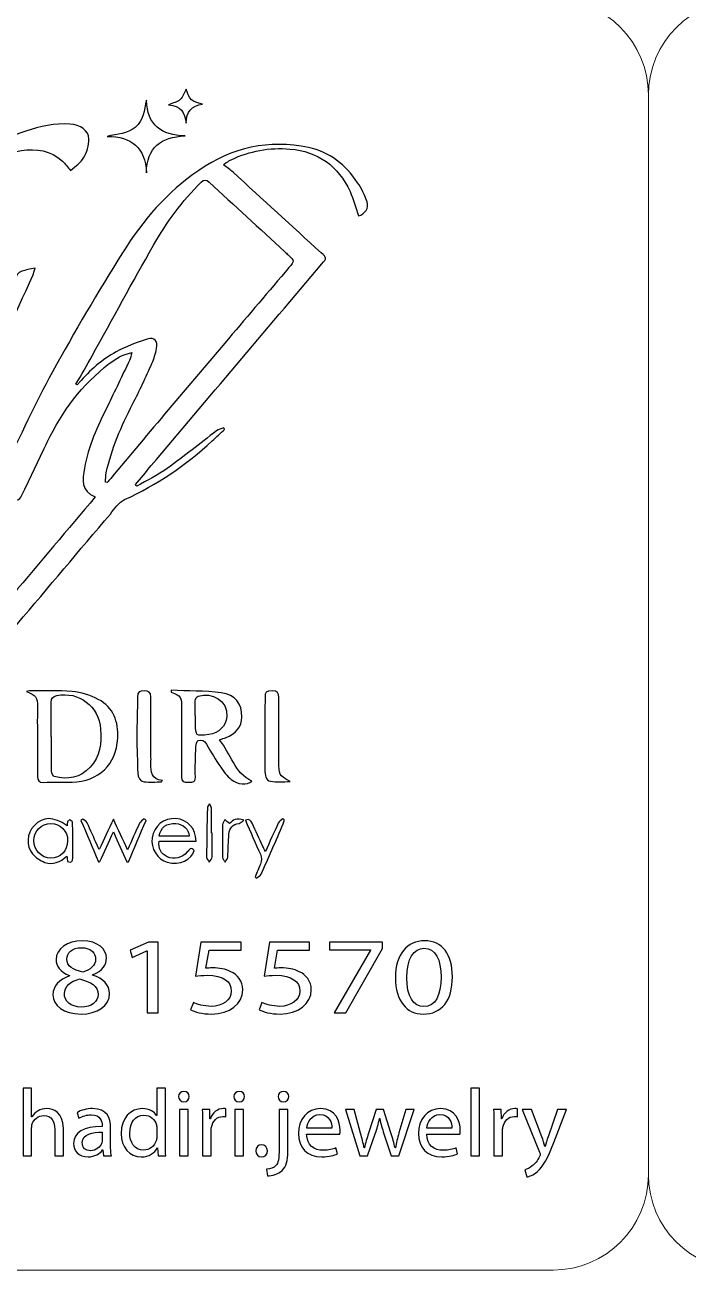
# Model space of a CAD drawing. Header units: millimetres. Extents: x -576 to 618, y 160 to 343.
# Drawn here: x -38.81 to -18.02, y 263.5 to 302.5 of the extents above; entities that cross this region are included whole.
import ezdxf

# ---------------------------------------------------------------- set-up
doc = ezdxf.new("R2010")
doc.units = ezdxf.units.MM
doc.header["$MEASUREMENT"] = 0
doc.layers.add('Layer 1', color=7, linetype='Continuous')

msp = doc.modelspace()

# ---------------------------------------------------------------- linework, layer by layer
at = {"layer": 'Layer 1', "color": 250, "lineweight": 18}
for points in [[(-56.0783, 303.3001), (-56.0783, 303.3001), (-22.2483, 303.3001), (-22.2483, 303.3001), (-20.6043, 303.3001), (-19.2633, 301.9591), (-19.2633, 300.3151), (-19.2633, 300.3151), (-19.2633, 266.4851), (-19.2633, 266.4851), (-19.2633, 264.8411), (-20.6043, 263.5001), (-22.2483, 263.5001), (-22.2483, 263.5001), (-56.0783, 263.5001), (-56.0783, 263.5001), (-57.7223, 263.5001), (-59.0633, 264.8411), (-59.0633, 266.4851), (-59.0633, 266.4851), (-59.0633, 300.3151), (-59.0633, 300.3151), (-59.0633, 301.9591), (-57.7223, 303.3001), (-56.0783, 303.3001)], [(-16.2783, 303.3001), (-16.2783, 303.3001), (17.5517, 303.3001), (17.5517, 303.3001), (19.1957, 303.3001), (20.5367, 301.9591), (20.5367, 300.3151), (20.5367, 300.3151), (20.5367, 266.4851), (20.5367, 266.4851), (20.5367, 264.8411), (19.1957, 263.5001), (17.5517, 263.5001), (17.5517, 263.5001), (-16.2783, 263.5001), (-16.2783, 263.5001), (-17.9223, 263.5001), (-19.2633, 264.8411), (-19.2633, 266.4851), (-19.2633, 266.4851), (-19.2633, 300.3151), (-19.2633, 300.3151), (-19.2633, 301.9591), (-17.9223, 303.3001), (-16.2783, 303.3001)]]:
    msp.add_open_spline(points, degree=3, knots=[0, 0, 0, 0, 0.125, 0.125, 0.125, 0.25, 0.25, 0.25, 0.375, 0.375, 0.375, 0.5, 0.5, 0.5, 0.625, 0.625, 0.625, 0.75, 0.75, 0.75, 0.875, 0.875, 0.875, 1, 1, 1, 1], dxfattribs=at)
at = {"layer": 'Layer 1', "color": 230}
for points, knots in [([(-33.7538, 300.4877), (-33.6546, 300.1661), (-33.5716, 300.0897), (-33.2415, 300.0245), (-33.5785, 299.9704), (-33.7519, 299.7792), (-33.7576, 299.4282), (-33.795, 299.7511), (-33.922, 299.9851), (-34.3055, 300.0004), (-34.1607, 300.0631), (-34.0256, 300.0881), (-33.9407, 300.167), (-33.8518, 300.2494), (-33.8115, 300.3836), (-33.7538, 300.4877)], [0, 0, 0, 0, 0.2, 0.2, 0.2, 0.4, 0.4, 0.4, 0.6, 0.6, 0.6, 0.8, 0.8, 0.8, 1, 1, 1, 1]), ([(-33.7907, 299.0265), (-34.542, 298.9983), (-34.986, 298.6745), (-35.0009, 297.8657), (-35.0278, 298.6783), (-35.4777, 299.0021), (-36.2281, 299.0136), (-35.9177, 299.082), (-35.5966, 299.0839), (-35.3479, 299.2951), (-35.093, 299.5119), (-35.074, 299.8279), (-34.9994, 300.1459), (-34.9735, 299.3678), (-34.5351, 299.0449), (-33.7907, 299.0265)], [0, 0, 0, 0, 0.2, 0.2, 0.2, 0.4, 0.4, 0.4, 0.6, 0.6, 0.6, 0.8, 0.8, 0.8, 1, 1, 1, 1]), ([(-28.3535, 296.5233), (-28.443, 296.7854), (-28.5089, 297.045), (-28.6181, 297.2846), (-28.9853, 298.0918), (-29.6249, 298.5398), (-30.5042, 298.6156), (-31.141, 298.6706), (-31.7576, 298.5566), (-32.3395, 298.2824), (-32.3907, 298.2584), (-32.4381, 298.2268), (-32.4867, 298.1982), (-32.5014, 298.1894), (-32.5145, 298.1785), (-32.5875, 298.1257), (-32.4749, 298.0385), (-32.3738, 297.9697), (-32.2843, 297.8884), (-31.3632, 297.0484), (-30.4434, 296.2069), (-29.5238, 295.3648), (-29.3445, 295.2004), (-29.3451, 295.1991), (-29.498, 295.0184), (-31.2811, 292.9118), (-33.0649, 290.8054), (-34.848, 288.6986), (-35.014, 288.5021), (-35.1772, 288.3033), (-35.342, 288.1058), (-35.3291, 288.088), (-35.3161, 288.0706), (-35.303, 288.0528), (-34.9822, 288.2375), (-34.6446, 288.3978), (-34.3454, 288.6116), (-33.8199, 288.9863), (-33.3192, 289.3954), (-32.805, 289.7853), (-32.7413, 289.8337), (-32.6562, 289.8537), (-32.581, 289.8868), (-32.5704, 289.8687), (-32.5598, 289.8506), (-32.5492, 289.8325), (-32.6793, 289.712), (-32.809, 289.5913), (-32.9395, 289.4708), (-33.757, 288.7145), (-34.668, 288.1021), (-35.6824, 287.6353), (-35.863, 287.5523), (-35.9928, 287.3464), (-36.1307, 287.1838), (-37.1026, 286.039), (-38.0711, 284.8906), (-39.0403, 283.7433), (-39.0767, 283.7002), (-39.1114, 283.6553), (-39.1663, 283.5869), (-40.1273, 284.7214), (-41.0664, 285.8294), (-42.0287, 286.9654), (-42.1466, 286.6964), (-42.2596, 286.4587), (-42.3557, 286.2147), (-42.6711, 285.4141), (-42.9837, 284.6119), (-43.2892, 283.8072), (-43.337, 283.6808), (-43.3878, 283.644), (-43.5233, 283.6734), (-43.7663, 283.7261), (-44.0143, 283.7551), (-44.2602, 283.7938), (-44.4531, 283.8241), (-44.4992, 283.8687), (-44.4358, 284.0709), (-44.2877, 284.5455), (-44.1607, 285.0346), (-43.9454, 285.4796), (-43.4698, 286.4631), (-42.9476, 287.4247), (-42.439, 288.3919), (-42.2786, 288.6974), (-42.1005, 288.9935), (-41.926, 289.3017), (-42.0777, 289.1598), (-42.2175, 289.0213), (-42.3653, 288.8914), (-43.1177, 288.2309), (-43.955, 287.7257), (-44.9473, 287.5196), (-45.4246, 287.4203), (-45.883, 287.4668), (-46.2352, 287.8462), (-46.5385, 288.1726), (-46.6412, 288.5885), (-46.6565, 289.0219), (-46.6892, 289.9405), (-46.4799, 290.8216), (-46.2131, 291.6911), (-46.1807, 291.7969), (-46.1897, 291.8646), (-46.2608, 291.9489), (-47.1348, 292.9835), (-48.005, 294.0216), (-48.8758, 295.0587), (-48.9116, 295.1015), (-48.9451, 295.1461), (-48.9884, 295.201), (-48.7791, 295.395), (-48.5772, 295.5835), (-48.3741, 295.7707), (-47.4939, 296.5801), (-46.6112, 297.387), (-45.7357, 298.2016), (-45.6184, 298.3108), (-45.498, 298.3111), (-45.3613, 298.2999), (-44.5373, 298.2328), (-43.7132, 298.1666), (-42.8892, 298.0989), (-42.4153, 298.0603), (-41.9413, 298.0225), (-41.4683, 297.977), (-41.3223, 297.9629), (-41.1972, 297.977), (-41.0668, 298.0603), (-40.3488, 298.5201), (-39.5938, 298.9073), (-38.7813, 299.1744), (-38.3329, 299.3217), (-37.8771, 299.4297), (-37.3975, 299.3982), (-37.0773, 299.377), (-36.8028, 299.1985), (-36.8022, 298.9279), (-36.8012, 298.7308), (-36.8712, 298.5161), (-36.9678, 298.3411), (-37.0483, 298.1954), (-37.2127, 298.0959), (-37.3753, 297.942), (-37.4655, 298.0465), (-37.5401, 298.1539), (-37.6343, 298.2384), (-38.0043, 298.5701), (-38.445, 298.645), (-38.9211, 298.5682), (-39.7279, 298.4388), (-40.3875, 298.0125), (-41.0009, 297.508), (-42.1313, 296.5785), (-43.0121, 295.4391), (-43.751, 294.1844), (-44.2786, 293.2884), (-44.7332, 292.3594), (-44.9829, 291.3426), (-45.1451, 290.6808), (-45.2134, 290.0132), (-45.0755, 289.3389), (-45.0427, 289.18), (-44.9856, 289.0219), (-44.9142, 288.8755), (-44.6811, 288.3994), (-44.1507, 288.2393), (-43.6168, 288.4818), (-43.1092, 288.7123), (-42.6752, 289.0478), (-42.3042, 289.4608), (-41.3853, 290.4846), (-40.6908, 291.6615), (-40.0196, 292.8518), (-39.6805, 293.453), (-39.3738, 294.0728), (-39.0471, 294.6815), (-39.0212, 294.7302), (-38.9585, 294.7719), (-38.9039, 294.7894), (-38.7822, 294.8284), (-38.6552, 294.8499), (-38.4883, 294.8883), (-38.5189, 294.7876), (-38.5314, 294.719), (-38.5598, 294.6575), (-39.1298, 293.4048), (-39.7039, 292.1539), (-40.2727, 290.9005), (-40.736, 289.879), (-41.1935, 288.8543), (-41.6542, 287.8315), (-41.6961, 287.7389), (-41.7104, 287.6624), (-41.6328, 287.5707), (-40.8393, 286.6306), (-40.0508, 285.6867), (-39.2615, 284.7436), (-39.2433, 284.7221), (-39.2321, 284.6949), (-39.2019, 284.6431), (-38.3233, 285.683), (-37.4699, 286.6931), (-36.6025, 287.7195), (-37.073, 287.8977), (-37.0019, 288.2702), (-36.9448, 288.6172), (-36.8302, 289.307), (-36.5295, 289.9317), (-36.2253, 290.5538), (-35.9912, 291.0321), (-35.761, 291.5127), (-35.5319, 291.9935), (-35.5001, 292.0608), (-35.4855, 292.1367), (-35.4537, 292.2375), (-35.7507, 292.185), (-35.9626, 292.0478), (-36.1628, 291.893), (-37.0134, 291.2353), (-37.6475, 290.4044), (-38.1095, 289.4381), (-38.3613, 288.9118), (-38.6096, 288.3839), (-38.8621, 287.8578), (-38.9782, 287.615), (-39.0168, 287.5941), (-39.2272, 287.6397), (-39.4455, 287.6861), (-39.6003, 287.8331), (-39.5822, 288.0306), (-39.5647, 288.2247), (-39.5301, 288.4297), (-39.4468, 288.6028), (-38.9582, 289.6191), (-38.4883, 290.6465), (-37.9451, 291.6331), (-37.249, 292.8983), (-36.5157, 294.1451), (-35.7494, 295.3691), (-35.1208, 296.3732), (-34.3504, 297.269), (-33.3613, 297.9476), (-32.3154, 298.6653), (-31.1613, 298.9217), (-29.9176, 298.6643), (-29.2565, 298.5276), (-28.7557, 298.1165), (-28.3816, 297.5623), (-28.2571, 297.3776), (-28.156, 297.1704), (-28.0817, 296.9601), (-28.0137, 296.767), (-28.1485, 296.5766), (-28.3535, 296.5233)], [0, 0, 0, 0, 0.0117647, 0.0117647, 0.0117647, 0.0235294, 0.0235294, 0.0235294, 0.0352941, 0.0352941, 0.0352941, 0.0470588, 0.0470588, 0.0470588, 0.0588235, 0.0588235, 0.0588235, 0.0705882, 0.0705882, 0.0705882, 0.0823529, 0.0823529, 0.0823529, 0.0941176, 0.0941176, 0.0941176, 0.1058824, 0.1058824, 0.1058824, 0.1176471, 0.1176471, 0.1176471, 0.1294118, 0.1294118, 0.1294118, 0.1411765, 0.1411765, 0.1411765, 0.1529412, 0.1529412, 0.1529412, 0.1647059, 0.1647059, 0.1647059, 0.1764706, 0.1764706, 0.1764706, 0.1882353, 0.1882353, 0.1882353, 0.2, 0.2, 0.2, 0.2117647, 0.2117647, 0.2117647, 0.2235294, 0.2235294, 0.2235294, 0.2352941, 0.2352941, 0.2352941, 0.2470588, 0.2470588, 0.2470588, 0.2588235, 0.2588235, 0.2588235, 0.2705882, 0.2705882, 0.2705882, 0.2823529, 0.2823529, 0.2823529, 0.2941176, 0.2941176, 0.2941176, 0.3058824, 0.3058824, 0.3058824, 0.3176471, 0.3176471, 0.3176471, 0.3294118, 0.3294118, 0.3294118, 0.3411765, 0.3411765, 0.3411765, 0.3529412, 0.3529412, 0.3529412, 0.3647059, 0.3647059, 0.3647059, 0.3764706, 0.3764706, 0.3764706, 0.3882353, 0.3882353, 0.3882353, 0.4, 0.4, 0.4, 0.4117647, 0.4117647, 0.4117647, 0.4235294, 0.4235294, 0.4235294, 0.4352941, 0.4352941, 0.4352941, 0.4470588, 0.4470588, 0.4470588, 0.4588235, 0.4588235, 0.4588235, 0.4705882, 0.4705882, 0.4705882, 0.4823529, 0.4823529, 0.4823529, 0.4941176, 0.4941176, 0.4941176, 0.5058824, 0.5058824, 0.5058824, 0.5176471, 0.5176471, 0.5176471, 0.5294118, 0.5294118, 0.5294118, 0.5411765, 0.5411765, 0.5411765, 0.5529412, 0.5529412, 0.5529412, 0.5647059, 0.5647059, 0.5647059, 0.5764706, 0.5764706, 0.5764706, 0.5882353, 0.5882353, 0.5882353, 0.6, 0.6, 0.6, 0.6117647, 0.6117647, 0.6117647, 0.6235294, 0.6235294, 0.6235294, 0.6352941, 0.6352941, 0.6352941, 0.6470588, 0.6470588, 0.6470588, 0.6588235, 0.6588235, 0.6588235, 0.6705882, 0.6705882, 0.6705882, 0.6823529, 0.6823529, 0.6823529, 0.6941176, 0.6941176, 0.6941176, 0.7058824, 0.7058824, 0.7058824, 0.7176471, 0.7176471, 0.7176471, 0.7294118, 0.7294118, 0.7294118, 0.7411765, 0.7411765, 0.7411765, 0.7529412, 0.7529412, 0.7529412, 0.7647059, 0.7647059, 0.7647059, 0.7764706, 0.7764706, 0.7764706, 0.7882353, 0.7882353, 0.7882353, 0.8, 0.8, 0.8, 0.8117647, 0.8117647, 0.8117647, 0.8235294, 0.8235294, 0.8235294, 0.8352941, 0.8352941, 0.8352941, 0.8470588, 0.8470588, 0.8470588, 0.8588235, 0.8588235, 0.8588235, 0.8705882, 0.8705882, 0.8705882, 0.8823529, 0.8823529, 0.8823529, 0.8941176, 0.8941176, 0.8941176, 0.9058824, 0.9058824, 0.9058824, 0.9176471, 0.9176471, 0.9176471, 0.9294118, 0.9294118, 0.9294118, 0.9411765, 0.9411765, 0.9411765, 0.9529412, 0.9529412, 0.9529412, 0.9647059, 0.9647059, 0.9647059, 0.9764706, 0.9764706, 0.9764706, 0.9882353, 0.9882353, 0.9882353, 1, 1, 1, 1]), ([(-37.2097, 291.2456), (-37.2019, 291.2394), (-37.1937, 291.2331), (-37.1859, 291.2269), (-37.1585, 291.2503), (-37.1276, 291.2706), (-37.1045, 291.2977), (-36.7741, 291.6846), (-36.3956, 292.021), (-35.9491, 292.2615), (-35.6434, 292.4262), (-35.3138, 292.5573), (-34.9816, 292.6578), (-34.736, 292.7314), (-34.6325, 292.6126), (-34.6833, 292.3685), (-34.7167, 292.2091), (-34.7595, 292.0475), (-34.8262, 291.8996), (-35.0199, 291.4715), (-35.2181, 291.0446), (-35.4327, 290.6265), (-35.7853, 289.9389), (-36.0961, 289.2368), (-36.2583, 288.4771), (-36.2789, 288.3816), (-36.2759, 288.2812), (-36.2836, 288.1829), (-36.2836, 288.1829), (-36.23, 288.1732), (-36.23, 288.1732), (-36.1928, 288.2147), (-36.155, 288.2553), (-36.1195, 288.2977), (-35.5186, 289.0135), (-34.9204, 289.732), (-34.3167, 290.4453), (-33.0571, 291.9323), (-31.7944, 293.4166), (-30.5339, 294.9027), (-30.3564, 295.1117), (-30.3585, 295.1136), (-30.5566, 295.3005), (-30.5937, 295.3354), (-30.6309, 295.3704), (-30.6683, 295.4048), (-31.4574, 296.1286), (-32.2474, 296.8509), (-33.034, 297.5769), (-33.1282, 297.664), (-33.1903, 297.6693), (-33.2867, 297.5739), (-33.8773, 296.9857), (-34.3694, 296.3208), (-34.7797, 295.6004), (-35.4331, 294.454), (-36.0615, 293.2933), (-36.7017, 292.1395), (-36.868, 291.8396), (-37.0403, 291.5433), (-37.2097, 291.2456)], [0, 0, 0, 0, 0.05, 0.05, 0.05, 0.1, 0.1, 0.1, 0.15, 0.15, 0.15, 0.2, 0.2, 0.2, 0.25, 0.25, 0.25, 0.3, 0.3, 0.3, 0.35, 0.35, 0.35, 0.4, 0.4, 0.4, 0.45, 0.45, 0.45, 0.5, 0.5, 0.5, 0.55, 0.55, 0.55, 0.6, 0.6, 0.6, 0.65, 0.65, 0.65, 0.7, 0.7, 0.7, 0.75, 0.75, 0.75, 0.8, 0.8, 0.8, 0.85, 0.85, 0.85, 0.9, 0.9, 0.9, 0.95, 0.95, 0.95, 1, 1, 1, 1]), ([(-38.7602, 281.6248), (-38.7293, 281.6304), (-38.6987, 281.641), (-38.6682, 281.6407), (-38.2207, 281.6386), (-37.7708, 281.6635), (-37.3275, 281.6217), (-37.0479, 281.5951), (-36.7558, 281.5097), (-36.5084, 281.3774), (-36.0348, 281.125), (-35.8707, 280.6704), (-35.8978, 280.1583), (-35.9418, 279.3337), (-36.5, 278.8076), (-37.3291, 278.7852), (-37.6285, 278.7768), (-37.929, 278.7876), (-38.2289, 278.7786), (-38.3723, 278.7745), (-38.4167, 278.8348), (-38.4164, 278.9686), (-38.4148, 279.5518), (-38.4192, 280.1349), (-38.4201, 280.7178), (-38.4201, 280.8594), (-38.4107, 281.0008), (-38.4127, 281.1424), (-38.4167, 281.4466), (-38.4688, 281.5134), (-38.7602, 281.6248)], [0, 0, 0, 0, 0.1, 0.1, 0.1, 0.2, 0.2, 0.2, 0.3, 0.3, 0.3, 0.4, 0.4, 0.4, 0.5, 0.5, 0.5, 0.6, 0.6, 0.6, 0.7, 0.7, 0.7, 0.8, 0.8, 0.8, 0.9, 0.9, 0.9, 1, 1, 1, 1]), ([(-37.9858, 280.2117), (-37.9858, 280.2117), (-37.9773, 280.2117), (-37.9773, 280.2117), (-37.9773, 279.8494), (-37.9812, 279.4869), (-37.9733, 279.1246), (-37.9718, 279.0663), (-37.9277, 278.968), (-37.8869, 278.958), (-37.4638, 278.8569), (-37.0738, 278.9181), (-36.7642, 279.2498), (-36.4491, 279.587), (-36.4042, 280.0073), (-36.4358, 280.4407), (-36.4885, 281.1646), (-37.12, 281.6413), (-37.8113, 281.495), (-37.9393, 281.4681), (-37.9918, 281.4176), (-37.9886, 281.2819), (-37.9798, 280.9252), (-37.9858, 280.5686), (-37.9858, 280.2117)], [0, 0, 0, 0, 0.125, 0.125, 0.125, 0.25, 0.25, 0.25, 0.375, 0.375, 0.375, 0.5, 0.5, 0.5, 0.625, 0.625, 0.625, 0.75, 0.75, 0.75, 0.875, 0.875, 0.875, 1, 1, 1, 1]), ([(-34.5259, 278.7924), (-34.7091, 278.7924), (-34.8944, 278.7777), (-35.0757, 278.7974), (-35.2127, 278.812), (-35.2645, 278.9353), (-35.2694, 279.0616), (-35.2838, 279.4408), (-35.2985, 279.8199), (-35.2994, 280.1989), (-35.3, 280.6183), (-35.2813, 281.037), (-35.281, 281.4564), (-35.2807, 281.6124), (-35.2098, 281.6457), (-35.0719, 281.6432), (-34.9349, 281.6408), (-34.8641, 281.6071), (-34.8647, 281.451), (-34.8676, 280.8165), (-34.8598, 280.1821), (-34.8567, 279.5475), (-34.8563, 279.4854), (-34.8576, 279.423), (-34.8582, 279.3606), (-34.861, 279.111), (-34.8535, 278.8679), (-34.5003, 278.8402), (-34.5087, 278.8245), (-34.5175, 278.8086), (-34.5259, 278.7924)], [0, 0, 0, 0, 0.1, 0.1, 0.1, 0.2, 0.2, 0.2, 0.3, 0.3, 0.3, 0.4, 0.4, 0.4, 0.5, 0.5, 0.5, 0.6, 0.6, 0.6, 0.7, 0.7, 0.7, 0.8, 0.8, 0.8, 0.9, 0.9, 0.9, 1, 1, 1, 1]), ([(-34.2239, 281.6631), (-33.7006, 281.6394), (-33.1733, 281.6482), (-32.6554, 281.5823), (-32.2079, 281.5253), (-32.003, 281.2382), (-32.0092, 280.8248), (-32.0136, 280.5249), (-32.1974, 280.2906), (-32.5185, 280.1758), (-32.5699, 280.1574), (-32.622, 280.1402), (-32.7047, 280.1115), (-32.354, 279.6719), (-32.2495, 279.0744), (-31.691, 278.8173), (-31.8413, 278.6831), (-32.1443, 278.6965), (-32.3418, 278.8672), (-32.4685, 278.9761), (-32.578, 279.1115), (-32.6719, 279.2506), (-32.8301, 279.485), (-32.9784, 279.7271), (-33.1138, 279.9754), (-33.1802, 280.0971), (-33.275, 280.1255), (-33.3781, 280.0865), (-33.4214, 280.07), (-33.4488, 279.963), (-33.4514, 279.8956), (-33.4632, 279.5789), (-33.4716, 279.2613), (-33.4663, 278.9445), (-33.4626, 278.7486), (-33.5902, 278.7873), (-33.7053, 278.7789), (-33.8345, 278.7699), (-33.9038, 278.8005), (-33.9022, 278.9521), (-33.8963, 279.6656), (-33.9001, 280.3795), (-33.8985, 281.0931), (-33.8975, 281.4616), (-33.9075, 281.4797), (-34.2273, 281.6057), (-34.2261, 281.6248), (-34.2252, 281.6441), (-34.2239, 281.6631)], [0, 0, 0, 0, 0.0625, 0.0625, 0.0625, 0.125, 0.125, 0.125, 0.1875, 0.1875, 0.1875, 0.25, 0.25, 0.25, 0.3125, 0.3125, 0.3125, 0.375, 0.375, 0.375, 0.4375, 0.4375, 0.4375, 0.5, 0.5, 0.5, 0.5625, 0.5625, 0.5625, 0.625, 0.625, 0.625, 0.6875, 0.6875, 0.6875, 0.75, 0.75, 0.75, 0.8125, 0.8125, 0.8125, 0.875, 0.875, 0.875, 0.9375, 0.9375, 0.9375, 1, 1, 1, 1]), ([(-30.4948, 278.8031), (-30.7147, 278.8031), (-30.9182, 278.7744), (-31.1091, 278.8118), (-31.2701, 278.8436), (-31.2829, 279.0199), (-31.2848, 279.1634), (-31.2904, 279.5887), (-31.2907, 280.0137), (-31.2901, 280.4386), (-31.2894, 280.7675), (-31.2848, 281.0964), (-31.2813, 281.4249), (-31.2792, 281.6258), (-31.2595, 281.6349), (-31.0526, 281.6449), (-30.8891, 281.653), (-30.853, 281.5809), (-30.8539, 281.4327), (-30.8567, 280.7697), (-30.8483, 280.1063), (-30.8483, 279.4434), (-30.8483, 279.0084), (-30.852, 279.0084), (-30.4948, 278.8031)], [0, 0, 0, 0, 0.125, 0.125, 0.125, 0.25, 0.25, 0.25, 0.375, 0.375, 0.375, 0.5, 0.5, 0.5, 0.625, 0.625, 0.625, 0.75, 0.75, 0.75, 0.875, 0.875, 0.875, 1, 1, 1, 1]), ([(-33.4729, 280.8759), (-33.4729, 280.8759), (-33.4623, 280.8759), (-33.4623, 280.8759), (-33.4623, 280.7913), (-33.4635, 280.7065), (-33.462, 280.622), (-33.4547, 280.2229), (-33.4545, 280.2229), (-33.0458, 280.2775), (-32.7268, 280.3202), (-32.5032, 280.5433), (-32.4813, 280.8363), (-32.4432, 281.3546), (-32.9525, 281.6026), (-33.3746, 281.4816), (-33.4179, 281.4691), (-33.4639, 281.3867), (-33.4682, 281.3331), (-33.481, 281.1814), (-33.4729, 281.0282), (-33.4729, 280.8759)], [0, 0, 0, 0, 0.1428571, 0.1428571, 0.1428571, 0.2857143, 0.2857143, 0.2857143, 0.4285714, 0.4285714, 0.4285714, 0.5714286, 0.5714286, 0.5714286, 0.7142857, 0.7142857, 0.7142857, 0.8571429, 0.8571429, 0.8571429, 1, 1, 1, 1]), ([(-32.9378, 277.1915), (-32.9378, 276.9425), (-32.9322, 276.6932), (-32.9419, 276.4446), (-32.9441, 276.3884), (-32.999, 276.3344), (-33.0295, 276.2792), (-33.0589, 276.331), (-33.1134, 276.3827), (-33.1134, 276.4342), (-33.1116, 276.9494), (-33.1016, 277.4645), (-33.0891, 277.979), (-33.0879, 278.0202), (-33.0483, 278.0604), (-33.0261, 278.101), (-33.0037, 278.058), (-32.9628, 278.0159), (-32.9618, 277.9724), (-32.9559, 277.7122), (-32.9587, 277.4517), (-32.9587, 277.1915), (-32.9587, 277.1915), (-32.9378, 277.1915), (-32.9378, 277.1915)], [0, 0, 0, 0, 0.125, 0.125, 0.125, 0.25, 0.25, 0.25, 0.375, 0.375, 0.375, 0.5, 0.5, 0.5, 0.625, 0.625, 0.625, 0.75, 0.75, 0.75, 0.875, 0.875, 0.875, 1, 1, 1, 1]), ([(-37.4845, 277.4208), (-37.4798, 277.472), (-37.4842, 277.5088), (-37.4714, 277.5372), (-37.458, 277.5668), (-37.4278, 277.5884), (-37.4043, 277.6137), (-37.3759, 277.5866), (-37.3269, 277.5619), (-37.322, 277.5307), (-37.3085, 277.4473), (-37.3126, 277.3616), (-37.312, 277.2764), (-37.3104, 276.9881), (-37.311, 276.6995), (-37.3073, 276.4109), (-37.3061, 276.2979), (-37.3473, 276.252), (-37.4699, 276.2948), (-37.477, 276.3404), (-37.4845, 276.3894), (-37.4958, 276.4621), (-37.7041, 276.2845), (-37.9351, 276.1819), (-38.189, 276.2726), (-38.3304, 276.3232), (-38.4726, 276.4199), (-38.5703, 276.5342), (-38.7834, 276.7837), (-38.7485, 277.1843), (-38.522, 277.4205), (-38.2427, 277.7126), (-37.9214, 277.7169), (-37.4845, 277.4208)], [0, 0, 0, 0, 0.0909091, 0.0909091, 0.0909091, 0.1818182, 0.1818182, 0.1818182, 0.2727273, 0.2727273, 0.2727273, 0.3636364, 0.3636364, 0.3636364, 0.4545455, 0.4545455, 0.4545455, 0.5454545, 0.5454545, 0.5454545, 0.6363636, 0.6363636, 0.6363636, 0.7272727, 0.7272727, 0.7272727, 0.8181818, 0.8181818, 0.8181818, 0.9090909, 0.9090909, 0.9090909, 1, 1, 1, 1]), ([(-37.9934, 277.4898), (-38.2929, 277.4917), (-38.5304, 277.2539), (-38.5304, 276.9519), (-38.53, 276.658), (-38.2814, 276.4003), (-37.9988, 276.4009), (-37.6982, 276.4015), (-37.4723, 276.6339), (-37.4699, 276.9453), (-37.4674, 277.2549), (-37.6917, 277.4879), (-37.9934, 277.4898)], [0, 0, 0, 0, 0.25, 0.25, 0.25, 0.5, 0.5, 0.5, 0.75, 0.75, 0.75, 1, 1, 1, 1]), ([(-36.0357, 277.2238), (-36.1883, 276.8875), (-36.3234, 276.5908), (-36.4582, 276.294), (-36.4744, 276.2924), (-36.491, 276.2912), (-36.5075, 276.29), (-36.6884, 276.7218), (-36.8698, 277.1533), (-37.051, 277.5851), (-37.032, 277.6004), (-37.0136, 277.616), (-36.9948, 277.6317), (-36.9493, 277.5927), (-36.8847, 277.5627), (-36.861, 277.5131), (-36.7509, 277.2831), (-36.6525, 277.0482), (-36.5493, 276.8151), (-36.5315, 276.7754), (-36.5091, 276.738), (-36.4775, 276.6784), (-36.3306, 276.9945), (-36.1932, 277.2903), (-36.0366, 277.6266), (-35.8809, 277.2925), (-35.7424, 276.9945), (-35.5901, 276.6675), (-35.4576, 276.9633), (-35.3415, 277.2322), (-35.2154, 277.4965), (-35.189, 277.5521), (-35.1243, 277.5889), (-35.0775, 277.6344), (-35.0554, 277.6191), (-35.0336, 277.6035), (-35.012, 277.588), (-35.1955, 277.1561), (-35.3792, 276.7243), (-35.5627, 276.2931), (-35.5795, 276.2922), (-35.5967, 276.2912), (-35.6132, 276.2906), (-35.749, 276.5901), (-35.8847, 276.8896), (-36.0357, 277.2238)], [0, 0, 0, 0, 0.0666667, 0.0666667, 0.0666667, 0.1333333, 0.1333333, 0.1333333, 0.2, 0.2, 0.2, 0.2666667, 0.2666667, 0.2666667, 0.3333333, 0.3333333, 0.3333333, 0.4, 0.4, 0.4, 0.4666667, 0.4666667, 0.4666667, 0.5333333, 0.5333333, 0.5333333, 0.6, 0.6, 0.6, 0.6666667, 0.6666667, 0.6666667, 0.7333333, 0.7333333, 0.7333333, 0.8, 0.8, 0.8, 0.8666667, 0.8666667, 0.8666667, 0.9333333, 0.9333333, 0.9333333, 1, 1, 1, 1]), ([(-33.4432, 276.9359), (-33.4432, 276.9359), (-34.6029, 276.9359), (-34.6029, 276.9359), (-34.6401, 276.7187), (-34.5411, 276.5362), (-34.3471, 276.4448), (-34.1393, 276.3465), (-33.8825, 276.4071), (-33.7196, 276.5989), (-33.6551, 276.675), (-33.6026, 276.7646), (-33.5034, 276.6414), (-33.5777, 276.3643), (-33.9521, 276.1668), (-34.3471, 276.2729), (-34.6548, 276.3556), (-34.8778, 276.7187), (-34.8201, 277.0423), (-34.7512, 277.4274), (-34.4541, 277.6682), (-34.08, 277.6417), (-33.7087, 277.6155), (-33.4482, 277.3368), (-33.4432, 276.9359)], [0, 0, 0, 0, 0.125, 0.125, 0.125, 0.25, 0.25, 0.25, 0.375, 0.375, 0.375, 0.5, 0.5, 0.5, 0.625, 0.625, 0.625, 0.75, 0.75, 0.75, 0.875, 0.875, 0.875, 1, 1, 1, 1]), ([(-33.6572, 277.0907), (-33.6735, 277.3143), (-33.8457, 277.4741), (-34.0834, 277.4887), (-34.3695, 277.5069), (-34.5537, 277.3686), (-34.6045, 277.0907), (-34.6045, 277.0907), (-33.6572, 277.0907), (-33.6572, 277.0907)], [0, 0, 0, 0, 0.3333333, 0.3333333, 0.3333333, 0.6666667, 0.6666667, 0.6666667, 1, 1, 1, 1]), ([(-32.3997, 277.4847), (-32.289, 277.5866), (-32.1676, 277.6896), (-31.9448, 277.5895), (-32.0106, 277.5452), (-32.049, 277.5012), (-32.0946, 277.4921), (-32.2945, 277.4522), (-32.3931, 277.3692), (-32.4138, 277.1598), (-32.4372, 276.919), (-32.4328, 276.6753), (-32.4509, 276.4334), (-32.455, 276.3811), (-32.503, 276.3317), (-32.5308, 276.2809), (-32.5601, 276.3311), (-32.6137, 276.3807), (-32.6143, 276.4316), (-32.6209, 276.7704), (-32.6194, 277.1096), (-32.6122, 277.4484), (-32.611, 277.5046), (-32.5673, 277.5598), (-32.5432, 277.6154), (-32.4999, 277.576), (-32.4571, 277.5368), (-32.3997, 277.4847)], [0, 0, 0, 0, 0.1111111, 0.1111111, 0.1111111, 0.2222222, 0.2222222, 0.2222222, 0.3333333, 0.3333333, 0.3333333, 0.4444444, 0.4444444, 0.4444444, 0.5555556, 0.5555556, 0.5555556, 0.6666667, 0.6666667, 0.6666667, 0.7777778, 0.7777778, 0.7777778, 0.8888889, 0.8888889, 0.8888889, 1, 1, 1, 1]), ([(-31.8979, 277.5885), (-31.7622, 277.6525), (-31.7212, 277.5758), (-31.6842, 277.4962), (-31.5725, 277.2553), (-31.4623, 277.0132), (-31.3506, 276.772), (-31.33, 276.7271), (-31.306, 276.684), (-31.2704, 276.6141), (-31.1291, 276.9264), (-31.0024, 277.2154), (-30.8657, 277.4993), (-30.8386, 277.5552), (-30.7725, 277.5923), (-30.7241, 277.6379), (-30.7088, 277.626), (-30.6939, 277.6138), (-30.6782, 277.6019), (-30.6886, 277.5611), (-30.6929, 277.5174), (-30.7094, 277.4796), (-30.94, 276.9514), (-31.1702, 276.4232), (-31.4067, 275.8977), (-31.4292, 275.8481), (-31.4947, 275.8178), (-31.5403, 275.7786), (-31.5568, 275.7926), (-31.5737, 275.8066), (-31.5909, 275.8207), (-31.5366, 275.9539), (-31.4876, 276.0893), (-31.4261, 276.2191), (-31.3762, 276.3249), (-31.3787, 276.4163), (-31.4283, 276.5243), (-31.5893, 276.8722), (-31.7387, 277.2254), (-31.8979, 277.5885)], [0, 0, 0, 0, 0.0769231, 0.0769231, 0.0769231, 0.1538462, 0.1538462, 0.1538462, 0.2307692, 0.2307692, 0.2307692, 0.3076923, 0.3076923, 0.3076923, 0.3846154, 0.3846154, 0.3846154, 0.4615385, 0.4615385, 0.4615385, 0.5384615, 0.5384615, 0.5384615, 0.6153846, 0.6153846, 0.6153846, 0.6923077, 0.6923077, 0.6923077, 0.7692308, 0.7692308, 0.7692308, 0.8461538, 0.8461538, 0.8461538, 0.9230769, 0.9230769, 0.9230769, 1, 1, 1, 1]), ([(-37.9332, 272.1206), (-37.9332, 272.4004), (-37.7348, 272.5986), (-37.4109, 272.7147), (-37.4109, 272.7147), (-37.4146, 272.7246), (-37.4146, 272.7246), (-37.7064, 272.8407), (-37.8321, 273.0319), (-37.8321, 273.2232), (-37.8321, 273.5749), (-37.4795, 273.8135), (-37.0178, 273.8135), (-36.5073, 273.8135), (-36.2521, 273.5439), (-36.2521, 273.2676), (-36.2521, 273.08), (-36.3613, 272.8785), (-36.6855, 272.7486), (-36.6855, 272.7486), (-36.6855, 272.7384), (-36.6855, 272.7384), (-36.3575, 272.6292), (-36.1547, 272.4345), (-36.1547, 272.1649), (-36.1547, 271.7792), (-36.5475, 271.52), (-37.0499, 271.52), (-37.6012, 271.52), (-37.9332, 271.7961), (-37.9332, 272.1206)], [0, 0, 0, 0, 0.1, 0.1, 0.1, 0.2, 0.2, 0.2, 0.3, 0.3, 0.3, 0.4, 0.4, 0.4, 0.5, 0.5, 0.5, 0.6, 0.6, 0.6, 0.7, 0.7, 0.7, 0.8, 0.8, 0.8, 0.9, 0.9, 0.9, 1, 1, 1, 1]), ([(-25.4093, 272.6904), (-25.4093, 271.9363), (-25.7416, 271.5197), (-26.325, 271.5197), (-26.8395, 271.5197), (-27.1881, 271.9259), (-27.1961, 272.6601), (-27.1961, 273.4039), (-26.8152, 273.8136), (-26.2804, 273.8136), (-25.7256, 273.8136), (-25.4093, 273.3971), (-25.4093, 272.6904)], [0, 0, 0, 0, 0.25, 0.25, 0.25, 0.5, 0.5, 0.5, 0.75, 0.75, 0.75, 1, 1, 1, 1]), ([(-37.4957, 273.2435), (-37.4957, 273.0217), (-37.297, 272.9022), (-36.9935, 272.8342), (-36.7666, 272.8991), (-36.5922, 273.0354), (-36.5922, 273.2369), (-36.5922, 273.4145), (-36.718, 273.5986), (-37.0378, 273.5986), (-37.3335, 273.5986), (-37.4957, 273.4348), (-37.4957, 273.2435)], [0, 0, 0, 0, 0.25, 0.25, 0.25, 0.5, 0.5, 0.5, 0.75, 0.75, 0.75, 1, 1, 1, 1]), ([(-34.9788, 273.4961), (-34.9788, 273.4961), (-34.9868, 273.4961), (-34.9868, 273.4961), (-34.9868, 273.4961), (-35.4446, 273.288), (-35.4446, 273.288), (-35.4446, 273.288), (-35.5135, 273.5167), (-35.5135, 273.5167), (-35.5135, 273.5167), (-34.9382, 273.776), (-34.9382, 273.776), (-34.9382, 273.776), (-34.6343, 273.776), (-34.6343, 273.776), (-34.6343, 273.776), (-34.6343, 271.5573), (-34.6343, 271.5573), (-34.6343, 271.5573), (-34.9788, 271.5573), (-34.9788, 271.5573), (-34.9788, 271.5573), (-34.9788, 273.4961), (-34.9788, 273.4961)], [0, 0, 0, 0, 0.125, 0.125, 0.125, 0.25, 0.25, 0.25, 0.375, 0.375, 0.375, 0.5, 0.5, 0.5, 0.625, 0.625, 0.625, 0.75, 0.75, 0.75, 0.875, 0.875, 0.875, 1, 1, 1, 1]), ([(-32.0322, 273.5235), (-32.0322, 273.5235), (-33.0372, 273.5235), (-33.0372, 273.5235), (-33.0372, 273.5235), (-33.1383, 272.9535), (-33.1383, 272.9535), (-33.0777, 272.96), (-33.0209, 272.9672), (-32.9236, 272.9672), (-32.7211, 272.9672), (-32.5186, 272.9298), (-32.3563, 272.8477), (-32.1498, 272.7488), (-31.9797, 272.5575), (-31.9797, 272.2777), (-31.9797, 271.8439), (-32.389, 271.5198), (-32.96, 271.5198), (-33.2477, 271.5198), (-33.4908, 271.5882), (-33.6166, 271.6564), (-33.6166, 271.6564), (-33.5273, 271.8848), (-33.5273, 271.8848), (-33.4178, 271.8302), (-33.2031, 271.762), (-32.9641, 271.762), (-32.6278, 271.762), (-32.3401, 271.9463), (-32.3401, 272.2434), (-32.3441, 272.5301), (-32.5713, 272.7351), (-33.098, 272.7351), (-33.2477, 272.7351), (-33.365, 272.7213), (-33.4624, 272.7111), (-33.4624, 272.7111), (-33.2923, 273.7763), (-33.2923, 273.7763), (-33.2923, 273.7763), (-32.0322, 273.7763), (-32.0322, 273.7763), (-32.0322, 273.7763), (-32.0322, 273.5235), (-32.0322, 273.5235)], [0, 0, 0, 0, 0.0666667, 0.0666667, 0.0666667, 0.1333333, 0.1333333, 0.1333333, 0.2, 0.2, 0.2, 0.2666667, 0.2666667, 0.2666667, 0.3333333, 0.3333333, 0.3333333, 0.4, 0.4, 0.4, 0.4666667, 0.4666667, 0.4666667, 0.5333333, 0.5333333, 0.5333333, 0.6, 0.6, 0.6, 0.6666667, 0.6666667, 0.6666667, 0.7333333, 0.7333333, 0.7333333, 0.8, 0.8, 0.8, 0.8666667, 0.8666667, 0.8666667, 0.9333333, 0.9333333, 0.9333333, 1, 1, 1, 1]), ([(-29.8841, 273.5235), (-29.8841, 273.5235), (-30.8891, 273.5235), (-30.8891, 273.5235), (-30.8891, 273.5235), (-30.9902, 272.9535), (-30.9902, 272.9535), (-30.9297, 272.96), (-30.8729, 272.9672), (-30.7755, 272.9672), (-30.5731, 272.9672), (-30.3706, 272.9298), (-30.2084, 272.8477), (-30.0017, 272.7488), (-29.8318, 272.5575), (-29.8318, 272.2777), (-29.8318, 271.8439), (-30.2411, 271.5198), (-30.8121, 271.5198), (-31.0998, 271.5198), (-31.3428, 271.5882), (-31.4685, 271.6564), (-31.4685, 271.6564), (-31.3793, 271.8848), (-31.3793, 271.8848), (-31.2698, 271.8302), (-31.0551, 271.762), (-30.8161, 271.762), (-30.4798, 271.762), (-30.1921, 271.9463), (-30.1921, 272.2434), (-30.1961, 272.5301), (-30.4233, 272.7351), (-30.95, 272.7351), (-31.0998, 272.7351), (-31.2171, 272.7213), (-31.3144, 272.7111), (-31.3144, 272.7111), (-31.1444, 273.7763), (-31.1444, 273.7763), (-31.1444, 273.7763), (-29.8841, 273.7763), (-29.8841, 273.7763), (-29.8841, 273.7763), (-29.8841, 273.5235), (-29.8841, 273.5235)], [0, 0, 0, 0, 0.0666667, 0.0666667, 0.0666667, 0.1333333, 0.1333333, 0.1333333, 0.2, 0.2, 0.2, 0.2666667, 0.2666667, 0.2666667, 0.3333333, 0.3333333, 0.3333333, 0.4, 0.4, 0.4, 0.4666667, 0.4666667, 0.4666667, 0.5333333, 0.5333333, 0.5333333, 0.6, 0.6, 0.6, 0.6666667, 0.6666667, 0.6666667, 0.7333333, 0.7333333, 0.7333333, 0.8, 0.8, 0.8, 0.8666667, 0.8666667, 0.8666667, 0.9333333, 0.9333333, 0.9333333, 1, 1, 1, 1]), ([(-27.5981, 273.7761), (-27.5981, 273.7761), (-27.5981, 273.578), (-27.5981, 273.578), (-27.5981, 273.578), (-28.7448, 271.5574), (-28.7448, 271.5574), (-28.7448, 271.5574), (-29.1132, 271.5574), (-29.1132, 271.5574), (-29.1132, 271.5574), (-27.971, 273.5203), (-27.971, 273.5203), (-27.971, 273.5203), (-27.971, 273.5269), (-27.971, 273.5269), (-27.971, 273.5269), (-29.2593, 273.5269), (-29.2593, 273.5269), (-29.2593, 273.5269), (-29.2593, 273.7761), (-29.2593, 273.7761), (-29.2593, 273.7761), (-27.5981, 273.7761), (-27.5981, 273.7761)], [0, 0, 0, 0, 0.125, 0.125, 0.125, 0.25, 0.25, 0.25, 0.375, 0.375, 0.375, 0.5, 0.5, 0.5, 0.625, 0.625, 0.625, 0.75, 0.75, 0.75, 0.875, 0.875, 0.875, 1, 1, 1, 1]), ([(-26.8395, 272.6564), (-26.8395, 272.0795), (-26.6289, 271.7521), (-26.3048, 271.7521), (-25.94, 271.7521), (-25.7662, 272.1103), (-25.7662, 272.6769), (-25.7662, 273.223), (-25.9322, 273.5814), (-26.3007, 273.5814), (-26.6126, 273.5814), (-26.8395, 273.2607), (-26.8395, 272.6564)], [0, 0, 0, 0, 0.25, 0.25, 0.25, 0.5, 0.5, 0.5, 0.75, 0.75, 0.75, 1, 1, 1, 1]), ([(-36.5152, 272.134), (-36.5152, 272.4039), (-36.7379, 272.5336), (-37.0948, 272.6189), (-37.4025, 272.544), (-37.5684, 272.3733), (-37.5684, 272.1615), (-37.5806, 271.9365), (-37.3781, 271.7383), (-37.0421, 271.7383), (-36.722, 271.7383), (-36.5152, 271.9056), (-36.5152, 272.134)], [0, 0, 0, 0, 0.25, 0.25, 0.25, 0.5, 0.5, 0.5, 0.75, 0.75, 0.75, 1, 1, 1, 1]), ([(-38.8679, 269.2023), (-38.8679, 269.2023), (-38.598, 269.2023), (-38.598, 269.2023), (-38.598, 269.2023), (-38.598, 268.299), (-38.598, 268.299), (-38.598, 268.299), (-38.5918, 268.299), (-38.5918, 268.299), (-38.549, 268.3742), (-38.4816, 268.4401), (-38.3986, 268.4847), (-38.3191, 268.5296), (-38.2242, 268.5592), (-38.1228, 268.5592), (-37.9238, 268.5592), (-37.6046, 268.4401), (-37.6046, 267.9405), (-37.6046, 267.9405), (-37.6046, 267.0794), (-37.6046, 267.0794), (-37.6046, 267.0794), (-37.8744, 267.0794), (-37.8744, 267.0794), (-37.8744, 267.0794), (-37.8744, 267.9106), (-37.8744, 267.9106), (-37.8744, 268.1436), (-37.9634, 268.3411), (-38.218, 268.3411), (-38.3927, 268.3411), (-38.5306, 268.2214), (-38.5796, 268.0778), (-38.5949, 268.0423), (-38.598, 268.0032), (-38.598, 267.9524), (-38.598, 267.9524), (-38.598, 267.0794), (-38.598, 267.0794), (-38.598, 267.0794), (-38.8679, 267.0794), (-38.8679, 267.0794), (-38.8679, 267.0794), (-38.8679, 269.2023), (-38.8679, 269.2023)], [0, 0, 0, 0, 0.0666667, 0.0666667, 0.0666667, 0.1333333, 0.1333333, 0.1333333, 0.2, 0.2, 0.2, 0.2666667, 0.2666667, 0.2666667, 0.3333333, 0.3333333, 0.3333333, 0.4, 0.4, 0.4, 0.4666667, 0.4666667, 0.4666667, 0.5333333, 0.5333333, 0.5333333, 0.6, 0.6, 0.6, 0.6666667, 0.6666667, 0.6666667, 0.7333333, 0.7333333, 0.7333333, 0.8, 0.8, 0.8, 0.8666667, 0.8666667, 0.8666667, 0.9333333, 0.9333333, 0.9333333, 1, 1, 1, 1]), ([(-34.4062, 269.2024), (-34.4062, 269.2024), (-34.4062, 267.4532), (-34.4062, 267.4532), (-34.4062, 267.3247), (-34.4031, 267.1781), (-34.394, 267.0794), (-34.394, 267.0794), (-34.6362, 267.0794), (-34.6362, 267.0794), (-34.6362, 267.0794), (-34.6484, 267.3306), (-34.6484, 267.3306), (-34.6484, 267.3306), (-34.6546, 267.3306), (-34.6546, 267.3306), (-34.7373, 267.169), (-34.9182, 267.0467), (-35.1607, 267.0467), (-35.5192, 267.0467), (-35.7953, 267.3425), (-35.7953, 267.7821), (-35.7984, 268.2635), (-35.4914, 268.5593), (-35.1298, 268.5593), (-34.9029, 268.5593), (-34.7495, 268.4548), (-34.6824, 268.3381), (-34.6824, 268.3381), (-34.6762, 268.3381), (-34.6762, 268.3381), (-34.6762, 268.3381), (-34.6762, 269.2024), (-34.6762, 269.2024), (-34.6762, 269.2024), (-34.4062, 269.2024), (-34.4062, 269.2024)], [0, 0, 0, 0, 0.0833333, 0.0833333, 0.0833333, 0.1666667, 0.1666667, 0.1666667, 0.25, 0.25, 0.25, 0.3333333, 0.3333333, 0.3333333, 0.4166667, 0.4166667, 0.4166667, 0.5, 0.5, 0.5, 0.5833333, 0.5833333, 0.5833333, 0.6666667, 0.6666667, 0.6666667, 0.75, 0.75, 0.75, 0.8333333, 0.8333333, 0.8333333, 0.9166667, 0.9166667, 0.9166667, 1, 1, 1, 1]), ([(-24.829, 269.2022), (-24.829, 269.2022), (-24.5594, 269.2022), (-24.5594, 269.2022), (-24.5594, 269.2022), (-24.5594, 267.0793), (-24.5594, 267.0793), (-24.5594, 267.0793), (-24.829, 267.0793), (-24.829, 267.0793), (-24.829, 267.0793), (-24.829, 269.2022), (-24.829, 269.2022)], [0, 0, 0, 0, 0.25, 0.25, 0.25, 0.5, 0.5, 0.5, 0.75, 0.75, 0.75, 1, 1, 1, 1]), ([(-33.6577, 268.9332), (-33.6549, 268.8434), (-33.7223, 268.7717), (-33.8296, 268.7717), (-33.9247, 268.7717), (-33.9921, 268.8434), (-33.9921, 268.9332), (-33.9921, 269.0259), (-33.9216, 269.0974), (-33.8236, 269.0974), (-33.7223, 269.0974), (-33.6577, 269.0259), (-33.6577, 268.9332)], [0, 0, 0, 0, 0.25, 0.25, 0.25, 0.5, 0.5, 0.5, 0.75, 0.75, 0.75, 1, 1, 1, 1]), ([(-31.9251, 268.9332), (-31.922, 268.8434), (-31.9897, 268.7717), (-32.097, 268.7717), (-32.1918, 268.7717), (-32.2592, 268.8434), (-32.2592, 268.9332), (-32.2592, 269.0259), (-32.1887, 269.0974), (-32.0908, 269.0974), (-31.9897, 269.0974), (-31.9251, 269.0259), (-31.9251, 268.9332)], [0, 0, 0, 0, 0.25, 0.25, 0.25, 0.5, 0.5, 0.5, 0.75, 0.75, 0.75, 1, 1, 1, 1]), ([(-30.5393, 268.9332), (-30.5361, 268.8465), (-30.6004, 268.7717), (-30.7077, 268.7717), (-30.8088, 268.7717), (-30.873, 268.8465), (-30.873, 268.9332), (-30.873, 269.0259), (-30.8028, 269.0974), (-30.7017, 269.0974), (-30.6035, 269.0974), (-30.5393, 269.0259), (-30.5393, 268.9332)], [0, 0, 0, 0, 0.25, 0.25, 0.25, 0.5, 0.5, 0.5, 0.75, 0.75, 0.75, 1, 1, 1, 1]), ([(-36.3443, 267.0794), (-36.3443, 267.0794), (-36.3655, 267.262), (-36.3655, 267.262), (-36.3655, 267.262), (-36.3749, 267.262), (-36.3749, 267.262), (-36.4576, 267.1484), (-36.617, 267.0465), (-36.8289, 267.0465), (-37.1293, 267.0465), (-37.2825, 267.2526), (-37.2825, 267.4621), (-37.2825, 267.8118), (-36.9633, 268.0033), (-36.3905, 268.0002), (-36.3905, 268.0002), (-36.3905, 268.0302), (-36.3905, 268.0302), (-36.3905, 268.1497), (-36.4239, 268.365), (-36.7275, 268.365), (-36.8654, 268.365), (-37.0095, 268.3232), (-37.1138, 268.2573), (-37.1138, 268.2573), (-37.1752, 268.4308), (-37.1752, 268.4308), (-37.0526, 268.5085), (-36.8747, 268.5594), (-36.6878, 268.5594), (-36.2338, 268.5594), (-36.1235, 268.2573), (-36.1235, 267.9675), (-36.1235, 267.9675), (-36.1235, 267.4261), (-36.1235, 267.4261), (-36.1235, 267.3007), (-36.1175, 267.1781), (-36.0991, 267.0794), (-36.0991, 267.0794), (-36.3443, 267.0794), (-36.3443, 267.0794)], [0, 0, 0, 0, 0.0714286, 0.0714286, 0.0714286, 0.1428571, 0.1428571, 0.1428571, 0.2142857, 0.2142857, 0.2142857, 0.2857143, 0.2857143, 0.2857143, 0.3571429, 0.3571429, 0.3571429, 0.4285714, 0.4285714, 0.4285714, 0.5, 0.5, 0.5, 0.5714286, 0.5714286, 0.5714286, 0.6428571, 0.6428571, 0.6428571, 0.7142857, 0.7142857, 0.7142857, 0.7857143, 0.7857143, 0.7857143, 0.8571429, 0.8571429, 0.8571429, 0.9285714, 0.9285714, 0.9285714, 1, 1, 1, 1]), ([(-34.6762, 267.9375), (-34.6762, 267.9703), (-34.6793, 268.0152), (-34.6883, 268.0479), (-34.7283, 268.2158), (-34.8755, 268.3531), (-35.0777, 268.3531), (-35.3569, 268.3531), (-35.5223, 268.1138), (-35.5223, 267.794), (-35.5223, 267.5013), (-35.375, 267.2589), (-35.0839, 267.2589), (-34.9029, 267.2589), (-34.7373, 267.3752), (-34.6883, 267.5728), (-34.6793, 267.6086), (-34.6762, 267.6448), (-34.6762, 267.6864), (-34.6762, 267.6864), (-34.6762, 267.9375), (-34.6762, 267.9375)], [0, 0, 0, 0, 0.1428571, 0.1428571, 0.1428571, 0.2857143, 0.2857143, 0.2857143, 0.4285714, 0.4285714, 0.4285714, 0.5714286, 0.5714286, 0.5714286, 0.7142857, 0.7142857, 0.7142857, 0.8571429, 0.8571429, 0.8571429, 1, 1, 1, 1]), ([(-33.9582, 268.5264), (-33.9582, 268.5264), (-33.6886, 268.5264), (-33.6886, 268.5264), (-33.6886, 268.5264), (-33.6886, 267.0793), (-33.6886, 267.0793), (-33.6886, 267.0793), (-33.9582, 267.0793), (-33.9582, 267.0793), (-33.9582, 267.0793), (-33.9582, 268.5264), (-33.9582, 268.5264)], [0, 0, 0, 0, 0.25, 0.25, 0.25, 0.5, 0.5, 0.5, 0.75, 0.75, 0.75, 1, 1, 1, 1]), ([(-33.2407, 268.0752), (-33.2407, 268.2456), (-33.2442, 268.3922), (-33.2532, 268.5264), (-33.2532, 268.5264), (-33.0169, 268.5264), (-33.0169, 268.5264), (-33.0169, 268.5264), (-33.0079, 268.2425), (-33.0079, 268.2425), (-33.0079, 268.2425), (-32.9954, 268.2425), (-32.9954, 268.2425), (-32.9281, 268.4368), (-32.7658, 268.5595), (-32.5845, 268.5595), (-32.5539, 268.5595), (-32.5324, 268.5563), (-32.5078, 268.5504), (-32.5078, 268.5504), (-32.5078, 268.3024), (-32.5078, 268.3024), (-32.5355, 268.3083), (-32.5633, 268.3114), (-32.5998, 268.3114), (-32.7902, 268.3114), (-32.925, 268.171), (-32.9618, 267.9735), (-32.9679, 267.9376), (-32.9742, 267.8958), (-32.9742, 267.8509), (-32.9742, 267.8509), (-32.9742, 267.0796), (-32.9742, 267.0796), (-32.9742, 267.0796), (-33.2407, 267.0796), (-33.2407, 267.0796), (-33.2407, 267.0796), (-33.2407, 268.0752), (-33.2407, 268.0752)], [0, 0, 0, 0, 0.0769231, 0.0769231, 0.0769231, 0.1538462, 0.1538462, 0.1538462, 0.2307692, 0.2307692, 0.2307692, 0.3076923, 0.3076923, 0.3076923, 0.3846154, 0.3846154, 0.3846154, 0.4615385, 0.4615385, 0.4615385, 0.5384615, 0.5384615, 0.5384615, 0.6153846, 0.6153846, 0.6153846, 0.6923077, 0.6923077, 0.6923077, 0.7692308, 0.7692308, 0.7692308, 0.8461538, 0.8461538, 0.8461538, 0.9230769, 0.9230769, 0.9230769, 1, 1, 1, 1]), ([(-32.2255, 268.5264), (-32.2255, 268.5264), (-31.956, 268.5264), (-31.956, 268.5264), (-31.956, 268.5264), (-31.956, 267.0793), (-31.956, 267.0793), (-31.956, 267.0793), (-32.2255, 267.0793), (-32.2255, 267.0793), (-32.2255, 267.0793), (-32.2255, 268.5264), (-32.2255, 268.5264)], [0, 0, 0, 0, 0.25, 0.25, 0.25, 0.5, 0.5, 0.5, 0.75, 0.75, 0.75, 1, 1, 1, 1]), ([(-31.235, 266.6608), (-31.1124, 266.6699), (-31.005, 266.7029), (-30.9408, 266.7713), (-30.8671, 266.8552), (-30.8397, 266.9688), (-30.8397, 267.3155), (-30.8397, 267.3155), (-30.8397, 268.5264), (-30.8397, 268.5264), (-30.8397, 268.5264), (-30.5698, 268.5264), (-30.5698, 268.5264), (-30.5698, 268.5264), (-30.5698, 267.2141), (-30.5698, 267.2141), (-30.5698, 266.9329), (-30.6157, 266.7507), (-30.7476, 266.6191), (-30.8671, 266.5023), (-31.0634, 266.4546), (-31.2075, 266.4546), (-31.2075, 266.4546), (-31.235, 266.6608), (-31.235, 266.6608)], [0, 0, 0, 0, 0.125, 0.125, 0.125, 0.25, 0.25, 0.25, 0.375, 0.375, 0.375, 0.5, 0.5, 0.5, 0.625, 0.625, 0.625, 0.75, 0.75, 0.75, 0.875, 0.875, 0.875, 1, 1, 1, 1]), ([(-29.9779, 267.7552), (-29.972, 267.3994), (-29.7389, 267.2528), (-29.4691, 267.2528), (-29.2759, 267.2528), (-29.1595, 267.2859), (-29.0584, 267.3274), (-29.0584, 267.3274), (-29.0123, 267.1392), (-29.0123, 267.1392), (-29.1074, 267.0974), (-29.27, 267.0496), (-29.5059, 267.0496), (-29.9627, 267.0496), (-30.2356, 267.3423), (-30.2356, 267.7791), (-30.2356, 268.2157), (-29.972, 268.5595), (-29.5396, 268.5595), (-29.0553, 268.5595), (-28.9265, 268.1439), (-28.9265, 267.8777), (-28.9265, 267.8238), (-28.9327, 267.782), (-28.9355, 267.7552), (-28.9355, 267.7552), (-29.9779, 267.7552), (-29.9779, 267.7552)], [0, 0, 0, 0, 0.1111111, 0.1111111, 0.1111111, 0.2222222, 0.2222222, 0.2222222, 0.3333333, 0.3333333, 0.3333333, 0.4444444, 0.4444444, 0.4444444, 0.5555556, 0.5555556, 0.5555556, 0.6666667, 0.6666667, 0.6666667, 0.7777778, 0.7777778, 0.7777778, 0.8888889, 0.8888889, 0.8888889, 1, 1, 1, 1]), ([(-29.1869, 267.9435), (-29.1838, 268.1108), (-29.2578, 268.371), (-29.5611, 268.371), (-29.8338, 268.371), (-29.9536, 268.1258), (-29.9748, 267.9435), (-29.9748, 267.9435), (-29.1869, 267.9435), (-29.1869, 267.9435)], [0, 0, 0, 0, 0.3333333, 0.3333333, 0.3333333, 0.6666667, 0.6666667, 0.6666667, 1, 1, 1, 1]), ([(-28.4843, 268.5265), (-28.4843, 268.5265), (-28.2881, 267.7911), (-28.2881, 267.7911), (-28.245, 267.6295), (-28.2054, 267.48), (-28.178, 267.3305), (-28.178, 267.3305), (-28.1686, 267.3305), (-28.1686, 267.3305), (-28.1349, 267.4772), (-28.0859, 267.6326), (-28.0366, 267.7882), (-28.0366, 267.7882), (-27.7945, 268.5265), (-27.7945, 268.5265), (-27.7945, 268.5265), (-27.5676, 268.5265), (-27.5676, 268.5265), (-27.5676, 268.5265), (-27.3377, 267.8033), (-27.3377, 267.8033), (-27.2825, 267.6295), (-27.2398, 267.4772), (-27.2057, 267.3305), (-27.2057, 267.3305), (-27.1967, 267.3305), (-27.1967, 267.3305), (-27.172, 267.4772), (-27.1324, 267.6295), (-27.0834, 267.8001), (-27.0834, 267.8001), (-26.8716, 268.5265), (-26.8716, 268.5265), (-26.8716, 268.5265), (-26.6051, 268.5265), (-26.6051, 268.5265), (-26.6051, 268.5265), (-27.0834, 267.0794), (-27.0834, 267.0794), (-27.0834, 267.0794), (-27.3286, 267.0794), (-27.3286, 267.0794), (-27.3286, 267.0794), (-27.5551, 267.7702), (-27.5551, 267.7702), (-27.6072, 267.9318), (-27.6503, 268.0753), (-27.6871, 268.2457), (-27.6871, 268.2457), (-27.6934, 268.2457), (-27.6934, 268.2457), (-27.7302, 268.0721), (-27.7761, 267.9224), (-27.8282, 267.767), (-27.8282, 267.767), (-28.0675, 267.0794), (-28.0675, 267.0794), (-28.0675, 267.0794), (-28.3128, 267.0794), (-28.3128, 267.0794), (-28.3128, 267.0794), (-28.7605, 268.5265), (-28.7605, 268.5265), (-28.7605, 268.5265), (-28.4843, 268.5265), (-28.4843, 268.5265)], [0, 0, 0, 0, 0.0454545, 0.0454545, 0.0454545, 0.0909091, 0.0909091, 0.0909091, 0.1363636, 0.1363636, 0.1363636, 0.1818182, 0.1818182, 0.1818182, 0.2272727, 0.2272727, 0.2272727, 0.2727273, 0.2727273, 0.2727273, 0.3181818, 0.3181818, 0.3181818, 0.3636364, 0.3636364, 0.3636364, 0.4090909, 0.4090909, 0.4090909, 0.4545455, 0.4545455, 0.4545455, 0.5, 0.5, 0.5, 0.5454545, 0.5454545, 0.5454545, 0.5909091, 0.5909091, 0.5909091, 0.6363636, 0.6363636, 0.6363636, 0.6818182, 0.6818182, 0.6818182, 0.7272727, 0.7272727, 0.7272727, 0.7727273, 0.7727273, 0.7727273, 0.8181818, 0.8181818, 0.8181818, 0.8636364, 0.8636364, 0.8636364, 0.9090909, 0.9090909, 0.9090909, 0.9545455, 0.9545455, 0.9545455, 1, 1, 1, 1]), ([(-26.2152, 267.7552), (-26.2093, 267.3994), (-25.9765, 267.2528), (-25.7063, 267.2528), (-25.5131, 267.2528), (-25.3967, 267.2859), (-25.2957, 267.3274), (-25.2957, 267.3274), (-25.2495, 267.1392), (-25.2495, 267.1392), (-25.3447, 267.0974), (-25.5072, 267.0496), (-25.7431, 267.0496), (-26.1999, 267.0496), (-26.4729, 267.3423), (-26.4729, 267.7791), (-26.4729, 268.2157), (-26.2093, 268.5595), (-25.7768, 268.5595), (-25.2926, 268.5595), (-25.1637, 268.1439), (-25.1637, 267.8777), (-25.1637, 267.8238), (-25.17, 267.782), (-25.1727, 267.7552), (-25.1727, 267.7552), (-26.2152, 267.7552), (-26.2152, 267.7552)], [0, 0, 0, 0, 0.1111111, 0.1111111, 0.1111111, 0.2222222, 0.2222222, 0.2222222, 0.3333333, 0.3333333, 0.3333333, 0.4444444, 0.4444444, 0.4444444, 0.5555556, 0.5555556, 0.5555556, 0.6666667, 0.6666667, 0.6666667, 0.7777778, 0.7777778, 0.7777778, 0.8888889, 0.8888889, 0.8888889, 1, 1, 1, 1]), ([(-25.4243, 267.9435), (-25.4212, 268.1108), (-25.4951, 268.371), (-25.7984, 268.371), (-26.071, 268.371), (-26.1909, 268.1258), (-26.2121, 267.9435), (-26.2121, 267.9435), (-25.4243, 267.9435), (-25.4243, 267.9435)], [0, 0, 0, 0, 0.3333333, 0.3333333, 0.3333333, 0.6666667, 0.6666667, 0.6666667, 1, 1, 1, 1]), ([(-24.1052, 268.0752), (-24.1052, 268.2456), (-24.1086, 268.3922), (-24.1177, 268.5264), (-24.1177, 268.5264), (-23.8814, 268.5264), (-23.8814, 268.5264), (-23.8814, 268.5264), (-23.8724, 268.2425), (-23.8724, 268.2425), (-23.8724, 268.2425), (-23.8599, 268.2425), (-23.8599, 268.2425), (-23.7925, 268.4368), (-23.6303, 268.5595), (-23.449, 268.5595), (-23.4184, 268.5595), (-23.3969, 268.5563), (-23.3723, 268.5504), (-23.3723, 268.5504), (-23.3723, 268.3024), (-23.3723, 268.3024), (-23.4, 268.3083), (-23.4278, 268.3114), (-23.4643, 268.3114), (-23.6547, 268.3114), (-23.7894, 268.171), (-23.8262, 267.9735), (-23.8325, 267.9376), (-23.8387, 267.8958), (-23.8387, 267.8509), (-23.8387, 267.8509), (-23.8387, 267.0796), (-23.8387, 267.0796), (-23.8387, 267.0796), (-24.1052, 267.0796), (-24.1052, 267.0796), (-24.1052, 267.0796), (-24.1052, 268.0752), (-24.1052, 268.0752)], [0, 0, 0, 0, 0.0769231, 0.0769231, 0.0769231, 0.1538462, 0.1538462, 0.1538462, 0.2307692, 0.2307692, 0.2307692, 0.3076923, 0.3076923, 0.3076923, 0.3846154, 0.3846154, 0.3846154, 0.4615385, 0.4615385, 0.4615385, 0.5384615, 0.5384615, 0.5384615, 0.6153846, 0.6153846, 0.6153846, 0.6923077, 0.6923077, 0.6923077, 0.7692308, 0.7692308, 0.7692308, 0.8461538, 0.8461538, 0.8461538, 0.9230769, 0.9230769, 0.9230769, 1, 1, 1, 1]), ([(-22.9278, 268.5265), (-22.9278, 268.5265), (-22.6031, 267.6716), (-22.6031, 267.6716), (-22.5694, 267.5758), (-22.5322, 267.4622), (-22.5079, 267.3755), (-22.5079, 267.3755), (-22.502, 267.3755), (-22.502, 267.3755), (-22.4742, 267.4622), (-22.4436, 267.5726), (-22.4068, 267.6775), (-22.4068, 267.6775), (-22.1125, 268.5265), (-22.1125, 268.5265), (-22.1125, 268.5265), (-21.8274, 268.5265), (-21.8274, 268.5265), (-21.8274, 268.5265), (-22.232, 267.495), (-22.232, 267.495), (-22.4252, 266.9989), (-22.5571, 266.7446), (-22.7409, 266.5892), (-22.8726, 266.4756), (-23.0046, 266.4307), (-23.072, 266.4185), (-23.072, 266.4185), (-23.1396, 266.6401), (-23.1396, 266.6401), (-23.072, 266.6609), (-22.9834, 266.7028), (-22.9035, 266.7683), (-22.8298, 266.8253), (-22.7381, 266.9271), (-22.6764, 267.0616), (-22.6642, 267.0884), (-22.6551, 267.1093), (-22.6551, 267.1243), (-22.6551, 267.1392), (-22.6613, 267.1602), (-22.6735, 267.1933), (-22.6735, 267.1933), (-23.2221, 268.5265), (-23.2221, 268.5265), (-23.2221, 268.5265), (-22.9278, 268.5265), (-22.9278, 268.5265)], [0, 0, 0, 0, 0.0625, 0.0625, 0.0625, 0.125, 0.125, 0.125, 0.1875, 0.1875, 0.1875, 0.25, 0.25, 0.25, 0.3125, 0.3125, 0.3125, 0.375, 0.375, 0.375, 0.4375, 0.4375, 0.4375, 0.5, 0.5, 0.5, 0.5625, 0.5625, 0.5625, 0.625, 0.625, 0.625, 0.6875, 0.6875, 0.6875, 0.75, 0.75, 0.75, 0.8125, 0.8125, 0.8125, 0.875, 0.875, 0.875, 0.9375, 0.9375, 0.9375, 1, 1, 1, 1]), ([(-36.3843, 267.818), (-36.6785, 267.824), (-37.0127, 267.7731), (-37.0127, 267.492), (-37.0127, 267.3216), (-36.8963, 267.2408), (-36.7581, 267.2408), (-36.5649, 267.2408), (-36.4426, 267.3603), (-36.3996, 267.4832), (-36.3905, 267.5101), (-36.3843, 267.5397), (-36.3843, 267.5665), (-36.3843, 267.5665), (-36.3843, 267.818), (-36.3843, 267.818)], [0, 0, 0, 0, 0.2, 0.2, 0.2, 0.4, 0.4, 0.4, 0.6, 0.6, 0.6, 0.8, 0.8, 0.8, 1, 1, 1, 1]), ([(-31.5725, 267.2348), (-31.5725, 267.3453), (-31.4957, 267.4233), (-31.3884, 267.4233), (-31.281, 267.4233), (-31.2075, 267.3453), (-31.2075, 267.2348), (-31.2075, 267.1272), (-31.2782, 267.0464), (-31.3915, 267.0464), (-31.4989, 267.0464), (-31.5725, 267.1272), (-31.5725, 267.2348)], [0, 0, 0, 0, 0.25, 0.25, 0.25, 0.5, 0.5, 0.5, 0.75, 0.75, 0.75, 1, 1, 1, 1])]:
    msp.add_open_spline(points, degree=3, knots=knots, dxfattribs=at)

doc.saveas('drawing.dxf')
